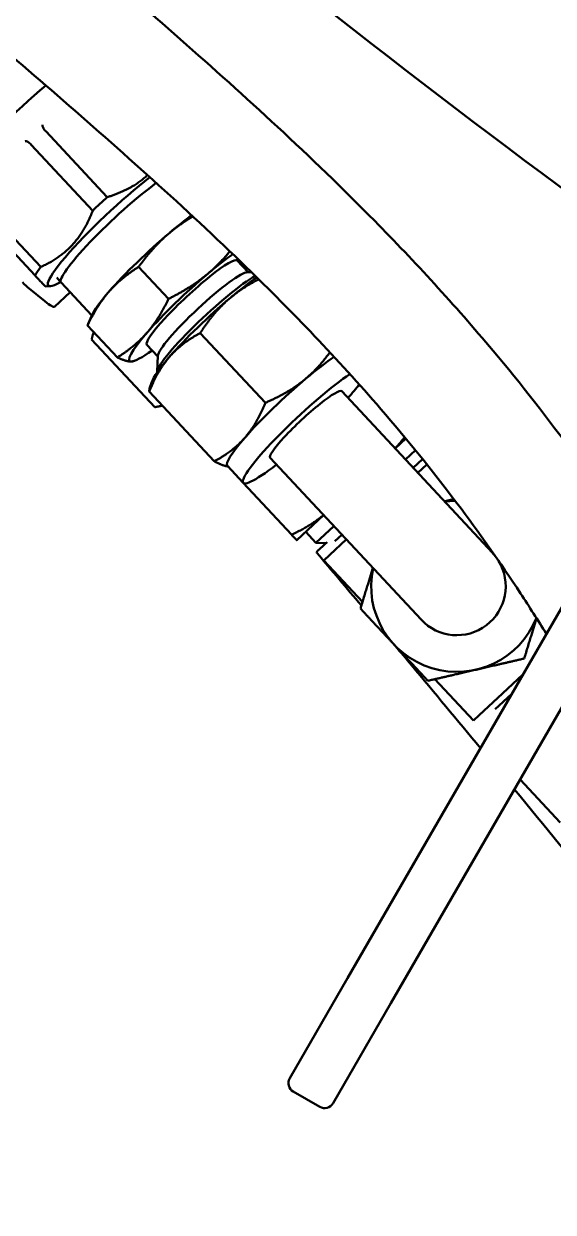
# Model space of a CAD drawing. Header units: inches. Extents: x 11 to 1621, y 11 to 1332.
# Drawn here: x 1213.69 to 1216.39, y 311.6 to 317.68 of the extents above; entities that cross this region are included whole.
import ezdxf

# ---------------------------------------------------------------- set-up
doc = ezdxf.new("R2010")
doc.units = ezdxf.units.IN
doc.header["$LTSCALE"] = 48
doc.header["$MEASUREMENT"] = 0
doc.layers.add('Visible (ANSI)', color=7, linetype='Continuous', lineweight=50)

msp = doc.modelspace()

# ---------------------------------------------------------------- linework, layer by layer
at = {"layer": 'Visible (ANSI)'}
for p, q in [((1215.343076, 312.801406), (1218.257725, 317.849726)), ((1218.479428, 317.721726), (1215.564779, 312.673406)), ((1213.801415, 317.131522), (1214.115543, 316.794661)), ((1214.041301, 316.725429), (1213.727173, 317.06229)), ((1213.461573, 316.774364), (1213.775701, 316.437503)), ((1213.746406, 316.394495), (1213.432278, 316.731356)), ((1214.8354, 316.410824), (1214.779782, 316.470466)), ((1214.27574, 316.437905), (1214.428133, 316.274483)), ((1214.831551, 316.410925), (1214.853174, 316.410357)), ((1213.825162, 316.339952), (1213.798503, 316.338627)), ((1213.857112, 316.383077), (1213.879131, 316.357926)), ((1213.879282, 316.35776), (1214.03593, 316.189775)), ((1213.716119, 316.326868), (1213.796579, 316.262563)), ((1213.846527, 316.234401), (1213.925576, 316.308115)), ((1214.036058, 316.190076), (1214.017479, 316.146481)), ((1214.01497, 316.138505), (1214.167363, 315.975083)), ((1214.046289, 316.104918), (1214.041921, 316.090631)), ((1214.590843, 316.099998), (1214.923412, 315.743361)), ((1214.035846, 316.067641), (1214.35901, 315.72109)), ((1214.373989, 315.980551), (1214.318371, 316.040193)), ((1214.374156, 315.984397), (1214.370551, 315.901706)), ((1214.253122, 315.957303), (1214.249053, 315.955895)), ((1214.343607, 315.851073), (1214.332123, 315.815451)), ((1214.330072, 315.800598), (1214.662642, 315.443961)), ((1216.084433, 314.975431), (1215.313416, 315.802246)), ((1214.396925, 315.728907), (1214.382368, 315.725546)), ((1215.586574, 315.50932), (1215.641205, 315.560264)), ((1215.638713, 315.453408), (1215.689821, 315.501067)), ((1214.947739, 315.461247), (1215.718756, 314.634432)), ((1215.679326, 315.409855), (1215.727193, 315.454492)), ((1215.748683, 315.428042), (1215.702514, 315.384989)), ((1215.727193, 315.454492), (1215.727206, 315.454863)), ((1215.727193, 315.454492), (1215.729439, 315.452084)), ((1214.810611, 315.333372), (1214.729471, 315.420384)), ((1215.057119, 315.069024), (1214.810611, 315.333372)), ((1215.083769, 315.040446), (1215.220898, 315.16832)), ((1215.129478, 315.083071), (1215.181617, 315.027159)), ((1215.181617, 315.027159), (1215.273036, 315.112408)), ((1215.278802, 315.03636), (1215.313649, 315.068856)), ((1215.232833, 315.02537), (1215.181617, 315.027159)), ((1215.336837, 315.04399), (1215.252274, 314.965134)), ((1215.187251, 314.975832), (1215.184714, 314.978841)), ((1215.222563, 314.937428), (1215.252274, 314.965134)), ((1215.419911, 314.725798), (1215.222563, 314.937428)), ((1215.986401, 314.118312), (1215.789054, 314.329942)), ((1216.134958, 314.256843), (1216.239841, 314.354648)), ((1216.016113, 314.146018), (1216.134958, 314.256843)), ((1216.181696, 314.253938), (1216.098449, 314.176309)), ((1216.016113, 314.146018), (1215.986401, 314.118312)), ((1216.224887, 313.816746), (1216.4293, 313.59754)), ((1215.343076, 312.801406), (1215.047764, 312.28991)), ((1215.269466, 312.16191), (1215.564779, 312.673406)), ((1215.201165, 312.143609), (1215.066065, 312.221609))]:
    msp.add_line(p, q, dxfattribs=at)
for radius in [48.3125, 46.34375, 42.829288, 42.579288, 42.279288]:
    msp.add_circle((1247.196979, 358.380235), radius, dxfattribs=at)
for centre, radius, start, end in [((1247.196979, 358.380235), 50.625, 226.945601, 234.5628914), ((1247.196979, 358.380235), 50.62647, 227.1508028, 234.5630497), ((1247.196979, 358.380235), 51.6875, 226.9055918, 234.6749842), ((1215.901595, 314.804932), 0.4375, 91.1360849, 98.1500954), ((1215.901595, 314.804932), 0.25, 38.1462983, 43), ((1215.901595, 314.804932), 0.4375, 167.8499046, 338.3328763), ((1215.901595, 314.804932), 0.25, 223, 31.3193195), ((1215.091065, 312.26491), 0.05, 150, 240), ((1215.226165, 312.18691), 0.05, 240, 330)]:
    msp.add_arc(centre, radius, start, end, dxfattribs=at)
for centre, major_axis, ratio, start_param, end_param in [((1213.705789, 317.159645), (-0.503885, -0.469881), 0.13052619, 4.40185872, 6.28318531), ((1213.705789, 317.159645), (-0.503885, -0.469881), 0.13052619, 4.40185872, 6.28318531), ((1214.163664, 316.668635), (-0.349102, -0.325543), 0.13052619, 4.08651514, 6.77887534), ((1214.18645, 316.644199), (-0.307169, -0.286439), 0.13052619, 3.97187423, 6.28318531), ((1214.126399, 316.708596), (0.39591, 0.369192), 0.13052619, 1.47689722, 1.66469544), ((1214.354004, 316.46452), (0.319967, 0.298374), 0.13052619, 0.80650431, 1.19699101), ((1214.354004, 316.46452), (0.319967, 0.298374), 0.13052619, 1.19699101, 2.24418856), ((1214.549077, 316.25533), (-0.230706, -0.215136), 0.13052619, 3.14159265, 6.28318531), ((1214.549077, 316.25533), (-0.319967, -0.298374), 0.13052619, 3.88736557, 4.33858367), ((1214.126399, 316.708596), (0.39591, 0.369192), 0.13052619, 2.52409477, 2.71189299), ((1214.549077, 316.25533), (-0.319967, -0.298374), 0.13052619, 4.33858367, 5.38578122), ((1214.606551, 316.193696), (-0.230706, -0.215136), 0.13052619, 3.27362846, 6.1511495), ((1214.549077, 316.25533), (0.319967, 0.298374), 0.13052619, 5.51767459, 5.55121023), ((1213.685343, 316.363296), (0.03751, -0.040224), 0.08492035, 4.71238898, 5.75958653), ((1214.646816, 316.150517), (-0.274258, -0.255749), 0.13052619, 3.6404166, 6.19054785), ((1214.664025, 316.132063), (0.319967, 0.298374), 0.13052619, 0.71694753, 1.19699101), ((1214.354004, 316.46452), (-0.319967, -0.298374), 0.13052619, 5.38578122, 5.99696357), ((1214.664025, 316.132063), (0.319967, 0.298374), 0.13052619, 1.19699101, 2.24418856), ((1213.568272, 316.532793), (0.278255, -0.298392), 0.08492035, 5.75958653, 6.28318531), ((1214.549077, 316.25533), (-0.319967, -0.298374), 0.13052619, 5.38578122, 6.43297877), ((1214.549077, 316.25533), (-0.319967, -0.298374), 0.13052619, 0.14979346, 0.76551072), ((1214.664025, 316.132063), (-0.319967, -0.298374), 0.13052619, 5.38578122, 6.05313263), ((1215.049438, 315.718758), (-0.319967, -0.298374), 0.13052619, 3.81620684, 4.33858367), ((1215.130578, 315.631746), (-0.319967, -0.298374), 0.13052619, 3.82014185, 7.24573606), ((1215.049438, 315.718758), (-0.319967, -0.298374), 0.13052619, 4.33858367, 5.38578122), ((1215.130578, 315.631746), (-0.182838, -0.1705), 0.13052619, 3.14159265, 6.28318531), ((1215.130578, 315.631746), (-0.319967, -0.298374), 0.13052619, 2.17904191, 2.45830342), ((1215.049438, 315.718758), (-0.319967, -0.298374), 0.13052619, 5.38578122, 6.28318531), ((1215.410255, 315.168989), (-0.225541, -0.190148), 0.02438259, 5.55691137, 6.28318531)]:
    msp.add_ellipse(centre, major_axis=major_axis, ratio=ratio, start_param=start_param, end_param=end_param, dxfattribs=at)
for points, knots in [([(1211.224017, 320.889046), (1211.607566, 320.431947), (1211.995638, 319.972586), (1212.659118, 319.258634), (1212.928297, 318.99053), (1213.463243, 318.495486), (1213.726499, 318.265433), (1214.321959, 317.74807), (1214.655644, 317.46022), (1215.152567, 316.99892), (1215.318277, 316.839495), (1215.687646, 316.464142), (1215.890184, 316.244176), (1216.229326, 315.839624), (1216.368492, 315.66241), (1216.57506, 315.377967), (1216.645036, 315.277653), (1216.713579, 315.175187)], [0, 0, 0, 0, 4.55194059, 4.55194059, 7.57945591, 7.57945591, 10.38222915, 10.38222915, 13.85463358, 13.85463358, 15.60562098, 15.60562098, 17.80394448, 17.80394448, 19.38597673, 19.38597673, 20.21481685, 20.21481685, 20.21481685, 20.21481685]), ([(1212.774747, 318.274257), (1212.82562, 318.227155), (1212.876586, 318.180482), (1213.237801, 317.852679), (1213.550235, 317.584647), (1214.187593, 317.029442), (1214.511994, 316.742175), (1215.061691, 316.207678), (1215.291595, 315.968288), (1215.646123, 315.557661), (1215.775964, 315.397644), (1216.013541, 315.082229), (1216.122303, 314.92815), (1216.272104, 314.700499), (1216.316172, 314.631496), (1216.359382, 314.561699)], [7.56738967, 7.56738967, 7.56738967, 7.56738967, 8.1036812, 8.1036812, 11.36366264, 11.36366264, 14.83606707, 14.83606707, 17.44448539, 17.44448539, 19.00566452, 19.00566452, 20.37682573, 20.37682573, 20.96143669, 20.96143669, 20.96143669, 20.96143669]), ([(1213.801415, 317.131522), (1213.798688, 317.134447), (1213.796098, 317.137577), (1213.791421, 317.14398), (1213.789397, 317.147185), (1213.786209, 317.153249), (1213.785098, 317.156036), (1213.783984, 317.160773), (1213.784003, 317.16267), (1213.784603, 317.163994), (1213.78461, 317.164011), (1213.784618, 317.164027)], [0.127059485, 0.127059485, 0.127059485, 0.127059485, 0.157826889, 0.157826889, 0.189328118, 0.189328118, 0.221582257, 0.221582257, 0.254192405, 0.254192405, 0.254604276, 0.254604276, 0.254604276, 0.254604276]), ([(1213.695919, 317.081314), (1213.695936, 317.08132), (1213.695953, 317.081327), (1213.696666, 317.081592), (1213.69751, 317.081687), (1213.699467, 317.081546), (1213.700576, 317.081311), (1213.704099, 317.080168), (1213.706775, 317.078856), (1213.712521, 317.075274), (1213.715528, 317.07306), (1213.721522, 317.067999), (1213.724447, 317.065213), (1213.727165, 317.062299), (1213.727169, 317.062294), (1213.727173, 317.06229)], [-0.000411925, -0.000411925, -0.000411925, -0.000411925, 0, 0, 0.016868419, 0.016868419, 0.033711009, 0.033711009, 0.065432981, 0.065432981, 0.096410129, 0.096410129, 0.127012218, 0.127012218, 0.127059485, 0.127059485, 0.127059485, 0.127059485]), ([(1216.022216, 313.97771), (1215.904724, 314.120016), (1215.787548, 314.261159), (1215.64264, 314.434416), (1215.614887, 314.467553), (1215.587126, 314.500661)], [75.59855476, 75.59855476, 75.59855476, 75.59855476, 76.99265891, 76.99265891, 77.32286649, 77.32286649, 77.32286649, 77.32286649]), ([(1216.509537, 314.309776), (1216.538805, 314.258714), (1216.567544, 314.207344), (1216.751602, 313.869893), (1216.889585, 313.576363), (1217.124506, 312.962294), (1217.21497, 312.642363), (1217.293929, 312.138262), (1217.306058, 311.943913), (1217.29109, 311.64938), (1217.27701, 311.541165), (1217.222243, 311.292481), (1217.172947, 311.158198), (1217.058501, 310.950739), (1217.003457, 310.871931), (1216.866197, 310.716156), (1216.780962, 310.63819), (1216.516835, 310.436098), (1216.314108, 310.318089), (1215.819983, 310.078324), (1215.519455, 309.960146), (1214.981686, 309.762365), (1214.747404, 309.680395), (1214.318095, 309.523703), (1214.12177, 309.449344), (1213.800277, 309.312669), (1213.670323, 309.252637), (1213.410974, 309.116089), (1213.283195, 309.038591), (1213.103143, 308.902381), (1213.042708, 308.850776), (1212.901655, 308.709808), (1212.826659, 308.61441), (1212.724576, 308.423835), (1212.690602, 308.333205), (1212.652035, 308.15031), (1212.645918, 308.061057), (1212.652822, 307.850395), (1212.674141, 307.730207), (1212.765465, 307.384981), (1212.862063, 307.162574), (1213.0993, 306.667797), (1213.246036, 306.39576), (1213.454303, 305.949677), (1213.527859, 305.769639), (1213.588143, 305.556893), (1213.599735, 305.508645), (1213.620827, 305.398212), (1213.62832, 305.336255), (1213.634988, 305.215008), (1213.634205, 305.155695), (1213.623809, 305.02188), (1213.611822, 304.947671), (1213.564729, 304.751122), (1213.519615, 304.628261), (1213.391737, 304.359391), (1213.304461, 304.212793), (1213.097608, 303.907971), (1212.977382, 303.749626), (1212.731799, 303.439818), (1212.608412, 303.289422), (1212.336762, 302.953878), (1212.187526, 302.766884), (1211.962267, 302.462722), (1211.884088, 302.352898), (1211.69257, 302.067731), (1211.584119, 301.888543), (1211.392798, 301.559569), (1211.307688, 301.408493), (1211.222717, 301.261319)], [21.6561496, 21.6561496, 21.6561496, 21.6561496, 22.07389381, 22.07389381, 24.38702724, 24.38702724, 26.95794606, 26.95794606, 28.69195712, 28.69195712, 29.77741873, 29.77741873, 31.32783162, 31.32783162, 32.39297014, 32.39297014, 33.53615509, 33.53615509, 35.47548806, 35.47548806, 37.7911051, 37.7911051, 39.52730732, 39.52730732, 41.05163879, 41.05163879, 42.15864609, 42.15864609, 43.39051446, 43.39051446, 44.06990338, 44.06990338, 45.10369356, 45.10369356, 45.89437232, 45.89437232, 46.64323581, 46.64323581, 47.69233024, 47.69233024, 49.69795762, 49.69795762, 52.15454873, 52.15454873, 53.92886762, 53.92886762, 54.47637936, 54.47637936, 55.2250075, 55.2250075, 55.96994963, 55.96994963, 56.9202454, 56.9202454, 58.47906725, 58.47906725, 60.26056879, 60.26056879, 62.08635407, 62.08635407, 63.71602037, 63.71602037, 65.58831895, 65.58831895, 66.60110392, 66.60110392, 68.13618797, 68.13618797, 69.44808849, 69.44808849, 69.44808849, 69.44808849]), ([(1217.232322, 312.506547), (1217.197719, 312.548133), (1217.163134, 312.589791), (1216.816013, 313.008716), (1216.504975, 313.390688), (1216.195992, 313.7667)], [70.85255299, 70.85255299, 70.85255299, 70.85255299, 71.25681703, 71.25681703, 74.91225897, 74.91225897, 74.91225897, 74.91225897])]:
    msp.add_open_spline(points, degree=3, knots=knots, dxfattribs=at)
for points, weights in [([(1214.321403, 316.907376), (1214.241987, 316.833508), (1214.115543, 316.794661)], [1.64227448715, 1.65810860254, 1.56628897925]), ([(1214.041301, 316.725429), (1213.963203, 316.522805), (1213.775701, 316.437503)], [1.56628897925, 1.72291787713, 1.56628897925]), ([(1214.552909, 316.695965), (1214.487979, 316.657266), (1214.434587, 316.612355)], [1.01769796106, 1.0239049924, 1]), ([(1214.434587, 316.612355), (1214.350962, 316.542013), (1214.27574, 316.437905)], [1, 1.0379548493, 1]), ([(1214.62966, 316.403164), (1214.688906, 316.453), (1214.742268, 316.517621)], [1, 1.0265957493, 1.01591911344]), ([(1214.27574, 316.437905), (1214.184527, 316.380565), (1214.124015, 316.311089)], [1, 1.0379548493, 1]), ([(1214.428133, 316.274483), (1214.546035, 316.332822), (1214.62966, 316.403164)], [1, 1.0379548493, 1]), ([(1213.746406, 316.394495), (1213.798503, 316.338627), (1213.798503, 316.338627)], [1.56628897925, 1.67220048035, 1.63487856518]), ([(1214.889755, 316.374463), (1214.807347, 316.332671), (1214.744608, 316.279898)], [1.01448783479, 1.02820785548, 1]), ([(1214.124015, 316.311089), (1214.063503, 316.241613), (1214.01497, 316.138505)], [1, 1.0379548493, 1]), ([(1214.319088, 316.101899), (1214.3796, 316.171375), (1214.428133, 316.274483)], [1, 1.0379548493, 1]), ([(1214.744608, 316.279898), (1214.660983, 316.209556), (1214.590843, 316.099998)], [1, 1.0379548493, 1]), ([(1214.01497, 316.138505), (1214.015955, 316.142903), (1214.017479, 316.146481)], [1, 1.00678047718, 1.01113834584]), ([(1214.046608, 316.104577), (1214.040427, 316.087813), (1214.035846, 316.067641)], [1.01562611334, 1.01100251037, 1]), ([(1214.167363, 315.975083), (1214.258576, 316.032422), (1214.319088, 316.101899)], [1, 1.0379548493, 1]), ([(1214.590843, 316.099998), (1214.494548, 316.048108), (1214.434036, 315.978632)], [1, 1.0379548493, 1]), ([(1214.238505, 315.954064), (1214.215392, 315.953198), (1214.167363, 315.975083)], [1, 1.0379548493, 1]), ([(1214.434036, 315.978632), (1214.373524, 315.909156), (1214.330072, 315.800598)], [1, 1.0379548493, 1]), ([(1215.130021, 315.866593), (1215.196571, 315.922571), (1215.25319, 316.001333)], [1, 1.0299726911, 1.01260691408]), ([(1214.249053, 315.955895), (1214.244398, 315.954285), (1214.238505, 315.954064)], [1.01415542048, 1.00941137945, 1]), ([(1214.923412, 315.743361), (1215.046396, 315.796251), (1215.130021, 315.866593)], [1, 1.0379548493, 1]), ([(1214.330072, 315.800598), (1214.330152, 315.809336), (1214.332123, 315.815451)], [1, 1.01101308233, 1.0156349928]), ([(1214.35901, 315.72109), (1214.379453, 315.724252), (1214.396607, 315.729248)], [1, 1.01100251037, 1.01562611334]), ([(1214.819449, 315.565327), (1214.879961, 315.634803), (1214.923412, 315.743361)], [1, 1.0379548493, 1]), ([(1214.662642, 315.443961), (1214.758937, 315.495851), (1214.819449, 315.565327)], [1, 1.0379548493, 1]), ([(1215.585989, 315.509947), (1215.611655, 315.536652), (1215.634945, 315.567815)], [1.00961804221, 1.01911948455, 1.01897526842]), ([(1214.731913, 315.417765), (1214.70879, 315.42021), (1214.662642, 315.443961)], [1.00888672589, 1.03281561367, 1]), ([(1215.838338, 315.239336), (1215.862352, 315.24488), (1215.886741, 315.25051)], [1.00961804221, 1.01507980032, 1.01735429668]), ([(1215.057119, 315.069024), (1215.153297, 315.112987), (1215.220313, 315.168948)], [1, 1.03230472652, 1.00961804221]), ([(1215.083769, 315.040446), (1215.083769, 315.040446), (1215.057119, 315.069024)], [1, 1.0379548493, 1]), ([(1215.409361, 314.691291), (1215.44323, 314.802072), (1215.472661, 314.898337)], [1, 1.03230472652, 1.00961804221]), ([(1215.581628, 314.506558), (1215.501678, 314.592292), (1215.409361, 314.691291)], [1, 1.0379548493, 1]), ([(1216.309207, 314.641787), (1216.279876, 314.545851), (1216.246128, 314.435465)], [1.00978432145, 1.03218580923, 1]), ([(1215.753894, 314.321824), (1215.661577, 314.420823), (1215.581628, 314.506558)], [1, 1.0379548493, 1]), ([(1216.246128, 314.435465), (1216.114234, 314.405015), (1216.000011, 314.378645)], [1, 1.0379548493, 1]), ([(1216.000011, 314.378645), (1215.885788, 314.352274), (1215.753894, 314.321824)], [1, 1.0379548493, 1])]:
    msp.add_rational_spline(points, weights, degree=2, dxfattribs=at)
msp.add_open_spline([(1215.414057, 314.706651), (1215.338599, 314.796313), (1215.263024, 314.885955), (1215.187251, 314.975832)], degree=3, dxfattribs=at)

doc.saveas('drawing.dxf')
